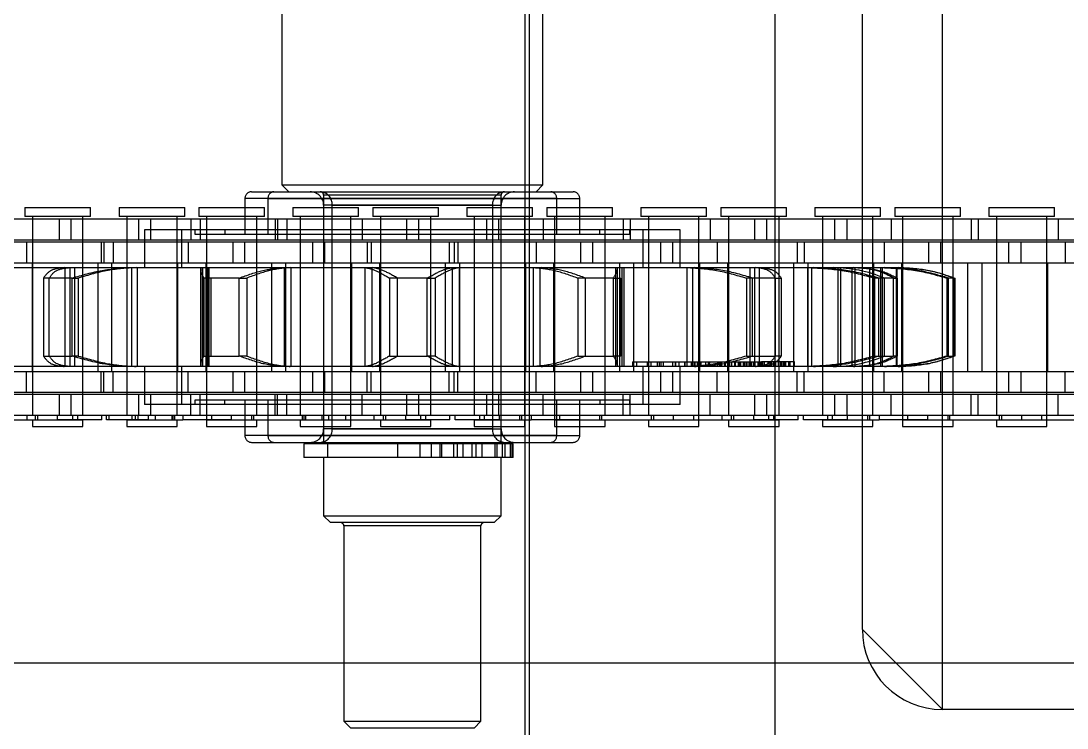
# Model space of a CAD drawing. Header units: metres. Extents: x 0 to 21025, y 0 to 14850.
# Drawn here: x 2347 to 2423.3, y 9051.4 to 9103 of the extents above; entities that cross this region are included whole.
import ezdxf

# ---------------------------------------------------------------- set-up
doc = ezdxf.new("R2010")
doc.units = ezdxf.units.M
doc.header["$LTSCALE"] = 25
doc.linetypes.add('HIDDEN2', pattern=[4.7625, 3.175, -1.5875])
for name, color, linetype in [('SL1', 8, 'Continuous'), ('SL4', 4, 'Continuous'), ('ST1', 7, 'HIDDEN2')]:
    doc.layers.add(name, color=color, linetype=linetype)

msp = doc.modelspace()

# ---------------------------------------------------------------- linework, layer by layer
at = {"layer": 'SL1'}
msp.add_line((2384.087, 9379.634), (2384.087, 9003.134), dxfattribs=at)
at = {"layer": 'SL4'}
msp.add_line((2085.802, 9056.144), (2875.564, 9056.144), dxfattribs=at)
at = {"layer": 'ST1'}
for p, q in [((2414.252, 9052.734), (2414.252, 9330.034)), ((2408.402, 9058.584), (2408.402, 9324.184)), ((2383.802, 9046.619), (2383.802, 9153.134)), ((2366.039, 9121.619), (2366.039, 9091.029)), ((2385.089, 9091.029), (2385.089, 9121.619)), ((2402.052, 9046.619), (2402.052, 9121.619)), ((2366.039, 9091.029), (2383.778, 9091.029)), ((2366.039, 9091.029), (2366.539, 9090.529)), ((2383.778, 9091.029), (2385.089, 9091.029)), ((2384.589, 9090.529), (2385.089, 9091.029)), ((2363.838, 9090.529), (2385.677, 9090.529)), ((2369.089, 9090.279), (2369.089, 9072.239)), ((2382.032, 9090.279), (2369.096, 9090.279)), ((2382.039, 9072.239), (2382.039, 9090.279)), ((2385.677, 9090.529), (2387.291, 9090.529)), ((2386.098, 9090.04), (2363.349, 9090.04)), ((2363.349, 9090.04), (2363.349, 9087.44)), ((2365.03, 9090.04), (2365.03, 9087.44)), ((2365.03, 9090.04), (2387.779, 9090.04)), ((2369.089, 9089.551), (2369.089, 9073.216)), ((2381.413, 9089.551), (2369.094, 9089.551)), ((2369.716, 9073.216), (2369.716, 9089.551)), ((2369.716, 9089.551), (2382.034, 9089.551)), ((2381.413, 9089.551), (2381.413, 9073.216)), ((2382.039, 9073.216), (2382.039, 9089.551)), ((2386.098, 9087.44), (2386.098, 9090.04)), ((2387.779, 9087.44), (2387.779, 9090.04)), ((2347.28, 9089.384), (2352.077, 9089.384)), ((2347.28, 9089.384), (2347.28, 9088.725)), ((2352.077, 9088.725), (2347.28, 9088.725)), ((2347.834, 9088.725), (2347.834, 9074.227)), ((2351.524, 9074.227), (2351.524, 9088.725)), ((2352.077, 9088.725), (2352.077, 9089.384)), ((2354.167, 9089.384), (2358.964, 9089.384)), ((2354.167, 9089.384), (2354.167, 9088.725)), ((2358.964, 9088.725), (2354.167, 9088.725)), ((2354.72, 9088.725), (2354.72, 9074.227)), ((2358.41, 9074.227), (2358.41, 9088.725)), ((2358.964, 9088.725), (2358.964, 9089.384)), ((2359.98, 9089.384), (2364.777, 9089.384)), ((2359.98, 9089.384), (2359.98, 9088.725)), ((2364.777, 9088.725), (2359.98, 9088.725)), ((2360.534, 9088.725), (2360.534, 9074.227)), ((2364.224, 9074.227), (2364.224, 9088.725)), ((2364.777, 9088.725), (2364.777, 9089.384)), ((2366.837, 9089.384), (2371.634, 9089.384)), ((2366.837, 9089.384), (2366.837, 9088.725)), ((2371.634, 9088.725), (2366.837, 9088.725)), ((2367.39, 9088.725), (2367.39, 9074.227)), ((2371.08, 9074.227), (2371.08, 9088.725)), ((2371.634, 9088.725), (2371.634, 9089.384)), ((2372.68, 9089.384), (2377.477, 9089.384)), ((2372.68, 9089.384), (2372.68, 9088.725)), ((2377.477, 9088.725), (2372.68, 9088.725)), ((2373.234, 9088.725), (2373.234, 9074.227)), ((2376.924, 9074.227), (2376.924, 9088.725)), ((2377.477, 9088.725), (2377.477, 9089.384)), ((2379.532, 9089.384), (2384.329, 9089.384)), ((2379.532, 9089.384), (2379.532, 9088.725)), ((2384.329, 9088.725), (2379.532, 9088.725)), ((2380.086, 9088.725), (2380.086, 9074.227)), ((2383.776, 9074.227), (2383.776, 9088.725)), ((2384.329, 9088.725), (2384.329, 9089.384)), ((2385.38, 9089.384), (2390.177, 9089.384)), ((2385.38, 9089.384), (2385.38, 9088.725)), ((2390.177, 9088.725), (2385.38, 9088.725)), ((2385.934, 9088.725), (2385.934, 9074.227)), ((2389.624, 9074.227), (2389.624, 9088.725)), ((2390.177, 9088.725), (2390.177, 9089.384)), ((2392.232, 9089.384), (2397.029, 9089.384)), ((2392.232, 9089.384), (2392.232, 9088.725)), ((2397.029, 9088.725), (2392.232, 9088.725)), ((2392.786, 9088.725), (2392.786, 9074.227)), ((2396.476, 9074.227), (2396.476, 9088.725)), ((2397.029, 9088.725), (2397.029, 9089.384)), ((2398.08, 9089.384), (2402.877, 9089.384)), ((2398.08, 9089.384), (2398.08, 9088.725)), ((2402.877, 9088.725), (2398.08, 9088.725)), ((2398.634, 9088.725), (2398.634, 9074.227)), ((2402.324, 9074.227), (2402.324, 9088.725)), ((2402.877, 9088.725), (2402.877, 9089.384)), ((2404.932, 9089.384), (2409.729, 9089.384)), ((2404.932, 9089.384), (2404.932, 9088.725)), ((2409.729, 9088.725), (2404.932, 9088.725)), ((2405.486, 9088.725), (2405.486, 9074.227)), ((2409.176, 9074.227), (2409.176, 9088.725)), ((2409.729, 9088.725), (2409.729, 9089.384)), ((2410.78, 9089.384), (2415.577, 9089.384)), ((2410.78, 9089.384), (2410.78, 9088.725)), ((2415.577, 9088.725), (2410.78, 9088.725)), ((2411.334, 9088.725), (2411.334, 9074.227)), ((2415.024, 9074.227), (2415.024, 9088.725)), ((2415.577, 9088.725), (2415.577, 9089.384)), ((2417.632, 9089.384), (2422.429, 9089.384)), ((2417.632, 9089.384), (2417.632, 9088.725)), ((2422.429, 9088.725), (2417.632, 9088.725)), ((2418.186, 9088.725), (2418.186, 9074.227)), ((2421.876, 9074.227), (2421.876, 9088.725)), ((2422.429, 9088.725), (2422.429, 9089.384)), ((2346.504, 9088.541), (2355.599, 9088.541)), ((2347.834, 9088.541), (2347.834, 9087.021)), ((2349.815, 9087.021), (2349.815, 9088.541)), ((2350.645, 9088.541), (2350.645, 9087.021)), ((2351.524, 9087.021), (2351.524, 9088.541)), ((2354.72, 9088.541), (2354.72, 9087.021)), ((2355.599, 9088.541), (2356.459, 9088.541)), ((2355.599, 9087.021), (2355.599, 9088.541)), ((2356.459, 9088.541), (2365.554, 9088.541)), ((2356.459, 9088.541), (2356.459, 9087.021)), ((2358.41, 9087.021), (2358.41, 9088.541)), ((2359.39, 9088.541), (2359.39, 9087.021)), ((2360.076, 9088.541), (2360.076, 9087.021)), ((2360.534, 9088.541), (2360.534, 9087.021)), ((2364.224, 9087.021), (2364.224, 9088.541)), ((2365.554, 9088.541), (2365.554, 9087.021)), ((2365.554, 9088.541), (2371.904, 9088.541)), ((2365.725, 9088.541), (2365.725, 9087.021)), ((2366.411, 9088.541), (2366.411, 9087.021)), ((2367.39, 9088.541), (2367.39, 9087.021)), ((2371.08, 9087.021), (2371.08, 9088.541)), ((2371.904, 9088.541), (2371.904, 9087.021)), ((2371.904, 9088.541), (2380.999, 9088.541)), ((2373.234, 9088.541), (2373.234, 9087.021)), ((2375.155, 9087.021), (2375.155, 9088.541)), ((2376.011, 9088.541), (2376.011, 9087.021)), ((2376.924, 9087.021), (2376.924, 9088.541)), ((2380.086, 9088.541), (2380.086, 9087.021)), ((2380.999, 9088.541), (2381.859, 9088.541)), ((2380.999, 9087.021), (2380.999, 9088.541)), ((2381.859, 9088.541), (2390.954, 9088.541)), ((2381.859, 9088.541), (2381.859, 9087.021)), ((2383.776, 9087.021), (2383.776, 9088.541)), ((2385.106, 9088.541), (2385.106, 9087.021)), ((2385.934, 9088.541), (2385.934, 9087.021)), ((2389.624, 9087.021), (2389.624, 9088.541)), ((2390.954, 9088.541), (2390.954, 9087.021)), ((2390.954, 9088.541), (2397.304, 9088.541)), ((2391.456, 9088.541), (2391.456, 9087.021)), ((2392.786, 9088.541), (2392.786, 9087.021)), ((2396.476, 9087.021), (2396.476, 9088.541)), ((2397.304, 9088.541), (2397.304, 9087.021)), ((2397.304, 9088.541), (2406.399, 9088.541)), ((2398.634, 9088.541), (2398.634, 9087.021)), ((2400.551, 9087.021), (2400.551, 9088.541)), ((2401.411, 9088.541), (2401.411, 9087.021)), ((2402.324, 9087.021), (2402.324, 9088.541)), ((2405.486, 9088.541), (2405.486, 9087.021)), ((2406.399, 9088.541), (2407.259, 9088.541)), ((2406.399, 9087.021), (2406.399, 9088.541)), ((2407.259, 9088.541), (2416.354, 9088.541)), ((2407.259, 9088.541), (2407.259, 9087.021)), ((2409.176, 9087.021), (2409.176, 9088.541)), ((2410.506, 9088.541), (2410.506, 9087.021)), ((2411.334, 9088.541), (2411.334, 9087.021)), ((2415.024, 9087.021), (2415.024, 9088.541)), ((2416.354, 9088.541), (2416.354, 9087.021)), ((2416.354, 9088.541), (2422.704, 9088.541)), ((2416.856, 9088.541), (2416.856, 9087.021)), ((2418.186, 9088.541), (2418.186, 9087.021)), ((2421.876, 9087.021), (2421.876, 9088.541)), ((2422.704, 9088.541), (2422.704, 9087.021)), ((2422.704, 9088.541), (2431.799, 9088.541)), ((2392.419, 9087.759), (2356.02, 9087.759)), ((2356.02, 9087.759), (2356.02, 9084.989)), ((2358.71, 9087.759), (2358.71, 9084.989)), ((2359.685, 9087.759), (2359.685, 9087.44)), ((2359.685, 9087.44), (2389.258, 9087.44)), ((2361.87, 9087.759), (2361.87, 9087.44)), ((2389.258, 9087.44), (2389.258, 9087.759)), ((2389.258, 9087.44), (2391.444, 9087.44)), ((2391.444, 9087.44), (2391.444, 9087.759)), ((2392.419, 9084.989), (2392.419, 9087.759)), ((2395.108, 9087.759), (2392.419, 9087.759)), ((2395.108, 9084.989), (2395.108, 9087.759)), ((2343.759, 9086.869), (2352.854, 9086.869)), ((2346.504, 9087.021), (2355.599, 9087.021)), ((2347.406, 9086.869), (2347.406, 9085.349)), ((2347.834, 9086.869), (2347.834, 9085.349)), ((2351.524, 9085.349), (2351.524, 9086.869)), ((2352.854, 9086.869), (2352.854, 9085.349)), ((2352.854, 9086.869), (2359.204, 9086.869)), ((2353.055, 9086.869), (2353.055, 9085.349)), ((2353.741, 9086.869), (2353.741, 9085.349)), ((2354.72, 9086.869), (2354.72, 9085.349)), ((2355.599, 9087.021), (2356.459, 9087.021)), ((2356.459, 9087.021), (2365.554, 9087.021)), ((2358.41, 9085.349), (2358.41, 9086.869)), ((2359.204, 9086.869), (2359.204, 9085.349)), ((2359.204, 9086.869), (2368.299, 9086.869)), ((2360.534, 9086.869), (2360.534, 9085.349)), ((2362.485, 9085.349), (2362.485, 9086.869)), ((2363.316, 9086.869), (2363.316, 9085.349)), ((2364.224, 9085.349), (2364.224, 9086.869)), ((2365.554, 9087.021), (2371.904, 9087.021)), ((2367.39, 9086.869), (2367.39, 9085.349)), ((2368.299, 9086.869), (2369.159, 9086.869)), ((2368.299, 9085.349), (2368.299, 9086.869)), ((2369.159, 9086.869), (2378.254, 9086.869)), ((2369.159, 9086.869), (2369.159, 9085.349)), ((2371.08, 9085.349), (2371.08, 9086.869)), ((2371.904, 9087.021), (2380.999, 9087.021)), ((2372.272, 9086.869), (2372.272, 9085.349)), ((2372.547, 9086.869), (2372.547, 9085.349)), ((2373.234, 9086.869), (2373.234, 9085.349)), ((2376.924, 9085.349), (2376.924, 9086.869)), ((2378.254, 9086.869), (2378.254, 9085.349)), ((2378.254, 9086.869), (2384.604, 9086.869)), ((2378.62, 9086.869), (2378.62, 9085.349)), ((2378.894, 9086.869), (2378.894, 9085.349)), ((2380.086, 9086.869), (2380.086, 9085.349)), ((2380.999, 9087.021), (2381.859, 9087.021)), ((2381.859, 9087.021), (2390.954, 9087.021)), ((2383.776, 9085.349), (2383.776, 9086.869)), ((2384.604, 9086.869), (2384.604, 9085.349)), ((2384.604, 9086.869), (2393.699, 9086.869)), ((2385.934, 9086.869), (2385.934, 9085.349)), ((2387.851, 9085.349), (2387.851, 9086.869)), ((2388.711, 9086.869), (2388.711, 9085.349)), ((2389.624, 9085.349), (2389.624, 9086.869)), ((2390.954, 9087.021), (2397.304, 9087.021)), ((2392.786, 9086.869), (2392.786, 9085.349)), ((2393.699, 9086.869), (2394.559, 9086.869)), ((2393.699, 9085.349), (2393.699, 9086.869)), ((2394.559, 9086.869), (2403.654, 9086.869)), ((2394.559, 9086.869), (2394.559, 9085.349)), ((2396.476, 9085.349), (2396.476, 9086.869)), ((2397.304, 9087.021), (2406.399, 9087.021)), ((2397.806, 9086.869), (2397.806, 9085.349)), ((2398.634, 9086.869), (2398.634, 9085.349)), ((2402.324, 9085.349), (2402.324, 9086.869)), ((2403.654, 9086.869), (2403.654, 9085.349)), ((2403.654, 9086.869), (2410.004, 9086.869)), ((2404.156, 9086.869), (2404.156, 9085.349)), ((2405.486, 9086.869), (2405.486, 9085.349)), ((2406.399, 9087.021), (2407.259, 9087.021)), ((2407.259, 9087.021), (2416.354, 9087.021)), ((2409.176, 9085.349), (2409.176, 9086.869)), ((2410.004, 9086.869), (2410.004, 9085.349)), ((2410.004, 9086.869), (2419.099, 9086.869)), ((2411.334, 9086.869), (2411.334, 9085.349)), ((2413.251, 9085.349), (2413.251, 9086.869)), ((2414.111, 9086.869), (2414.111, 9085.349)), ((2415.024, 9085.349), (2415.024, 9086.869)), ((2416.354, 9087.021), (2422.704, 9087.021)), ((2418.186, 9086.869), (2418.186, 9085.349)), ((2419.099, 9086.869), (2419.959, 9086.869)), ((2419.099, 9085.349), (2419.099, 9086.869)), ((2419.959, 9086.869), (2429.054, 9086.869)), ((2419.959, 9086.869), (2419.959, 9085.349)), ((2421.876, 9085.349), (2421.876, 9086.869)), ((2422.704, 9087.021), (2431.799, 9087.021)), ((2423.206, 9086.869), (2423.206, 9085.349)), ((2343.759, 9085.349), (2352.854, 9085.349)), ((2346.408, 9084.989), (2350.161, 9084.989)), ((2347.834, 9085.349), (2347.834, 9077.419)), ((2347.855, 9077.419), (2347.855, 9085.349)), ((2350.161, 9084.989), (2354.98, 9084.989)), ((2350.221, 9077.779), (2350.221, 9084.989)), ((2350.583, 9077.779), (2350.583, 9084.989)), ((2350.598, 9077.779), (2350.598, 9084.989)), ((2350.939, 9077.779), (2350.939, 9084.989)), ((2351.524, 9077.419), (2351.524, 9085.349)), ((2352.605, 9085.349), (2352.605, 9077.419)), ((2352.854, 9085.349), (2359.204, 9085.349)), ((2353.639, 9077.419), (2353.639, 9085.349)), ((2354.72, 9085.349), (2354.72, 9077.419)), ((2354.98, 9084.989), (2355.084, 9084.989)), ((2355.084, 9077.779), (2355.084, 9084.989)), ((2355.084, 9084.989), (2360.227, 9084.989)), ((2355.506, 9077.779), (2355.506, 9084.989)), ((2358.41, 9077.419), (2358.41, 9085.349)), ((2358.419, 9085.349), (2358.419, 9077.419)), ((2359.204, 9085.349), (2368.299, 9085.349)), ((2360.097, 9084.991), (2360.097, 9077.776)), ((2360.227, 9084.989), (2366.159, 9084.989)), ((2360.244, 9077.779), (2360.244, 9084.989)), ((2360.275, 9077.779), (2360.275, 9084.989)), ((2360.525, 9077.419), (2360.525, 9085.349)), ((2360.534, 9085.349), (2360.534, 9077.419)), ((2360.592, 9084.991), (2360.592, 9077.776)), ((2360.709, 9077.779), (2360.709, 9084.989)), ((2360.734, 9077.779), (2360.734, 9084.989)), ((2364.224, 9077.419), (2364.224, 9085.349)), ((2365.276, 9085.349), (2365.276, 9077.419)), ((2366.159, 9084.989), (2366.23, 9084.989)), ((2366.23, 9077.779), (2366.23, 9084.989)), ((2366.23, 9084.989), (2372.115, 9084.989)), ((2366.339, 9077.419), (2366.339, 9085.349)), ((2366.727, 9077.779), (2366.727, 9084.989)), ((2367.39, 9085.349), (2367.39, 9077.419)), ((2368.299, 9085.349), (2369.159, 9085.349)), ((2369.159, 9085.349), (2378.254, 9085.349)), ((2371.08, 9077.419), (2371.08, 9085.349)), ((2371.119, 9085.349), (2371.119, 9077.419)), ((2372.115, 9077.779), (2372.115, 9084.989)), ((2372.115, 9084.989), (2372.143, 9084.989)), ((2372.143, 9084.989), (2378.472, 9084.989)), ((2372.627, 9077.779), (2372.627, 9084.989)), ((2373.196, 9077.419), (2373.196, 9085.349)), ((2373.234, 9085.349), (2373.234, 9077.419)), ((2376.924, 9077.419), (2376.924, 9085.349)), ((2377.971, 9085.349), (2377.971, 9077.419)), ((2378.254, 9085.349), (2384.604, 9085.349)), ((2378.472, 9084.989), (2378.502, 9084.989)), ((2378.502, 9077.779), (2378.502, 9084.989)), ((2378.502, 9084.989), (2384.402, 9084.989)), ((2379.013, 9077.779), (2379.013, 9084.989)), ((2379.039, 9077.419), (2379.039, 9085.349)), ((2380.086, 9085.349), (2380.086, 9077.419)), ((2383.776, 9077.419), (2383.776, 9085.349)), ((2383.819, 9085.349), (2383.819, 9077.419)), ((2384.402, 9077.779), (2384.402, 9084.989)), ((2384.402, 9084.989), (2384.471, 9084.989)), ((2384.471, 9084.989), (2390.435, 9084.989)), ((2384.604, 9085.349), (2393.699, 9085.349)), ((2384.898, 9077.779), (2384.898, 9084.989)), ((2385.891, 9077.419), (2385.891, 9085.349)), ((2385.934, 9085.349), (2385.934, 9077.419)), ((2389.624, 9077.419), (2389.624, 9085.349)), ((2390.394, 9084.989), (2390.394, 9077.779)), ((2390.419, 9077.779), (2390.419, 9084.989)), ((2390.435, 9084.989), (2395.623, 9084.989)), ((2390.537, 9077.776), (2390.537, 9084.991)), ((2390.671, 9085.349), (2390.671, 9077.419)), ((2390.853, 9084.989), (2390.853, 9077.779)), ((2390.884, 9077.779), (2390.884, 9084.989)), ((2391.031, 9077.776), (2391.031, 9084.991)), ((2391.739, 9077.419), (2391.739, 9085.349)), ((2392.786, 9085.349), (2392.786, 9077.419)), ((2393.699, 9085.349), (2394.559, 9085.349)), ((2394.559, 9085.349), (2403.654, 9085.349)), ((2395.623, 9077.779), (2395.623, 9084.989)), ((2395.623, 9084.989), (2395.725, 9084.989)), ((2395.725, 9084.989), (2400.603, 9084.989)), ((2396.044, 9077.779), (2396.044, 9084.989)), ((2396.476, 9077.419), (2396.476, 9085.349)), ((2396.519, 9085.349), (2396.519, 9077.419)), ((2398.591, 9077.419), (2398.591, 9085.349)), ((2398.634, 9085.349), (2398.634, 9077.419)), ((2400.19, 9084.989), (2400.19, 9077.779)), ((2400.53, 9084.989), (2400.53, 9077.779)), ((2400.545, 9077.779), (2400.545, 9084.989)), ((2400.603, 9084.989), (2404.424, 9084.989)), ((2400.907, 9077.779), (2400.907, 9084.989)), ((2402.324, 9077.419), (2402.324, 9085.349)), ((2403.371, 9085.349), (2403.371, 9077.419)), ((2403.654, 9085.349), (2410.004, 9085.349)), ((2404.424, 9077.779), (2404.424, 9084.989)), ((2404.424, 9084.989), (2404.548, 9084.989)), ((2404.439, 9077.419), (2404.439, 9085.349)), ((2404.548, 9084.989), (2406.271, 9084.989)), ((2404.72, 9077.779), (2404.72, 9084.989)), ((2405.486, 9085.349), (2405.486, 9077.419)), ((2406.271, 9084.989), (2407.752, 9084.989)), ((2406.624, 9084.989), (2406.624, 9077.779)), ((2406.806, 9084.989), (2406.806, 9077.779)), ((2407.658, 9077.779), (2407.658, 9084.989)), ((2407.752, 9084.989), (2409.745, 9084.989)), ((2407.873, 9077.779), (2407.873, 9084.989)), ((2408.922, 9084.989), (2408.922, 9077.779)), ((2409.176, 9077.419), (2409.176, 9085.349)), ((2409.219, 9085.349), (2409.219, 9077.419)), ((2409.745, 9077.779), (2409.745, 9084.989)), ((2409.745, 9084.989), (2409.874, 9084.989)), ((2409.874, 9084.989), (2411.018, 9084.989)), ((2409.879, 9077.779), (2409.879, 9084.989)), ((2410.004, 9085.349), (2419.099, 9085.349)), ((2410.899, 9077.779), (2410.899, 9084.989)), ((2410.943, 9077.779), (2410.943, 9084.989)), ((2410.943, 9084.989), (2411.063, 9084.989)), ((2411.291, 9077.419), (2411.291, 9085.349)), ((2411.334, 9085.349), (2411.334, 9077.419)), ((2415.024, 9077.419), (2415.024, 9085.349)), ((2416.071, 9085.349), (2416.071, 9077.419)), ((2417.139, 9077.419), (2417.139, 9085.349)), ((2418.186, 9085.349), (2418.186, 9077.419)), ((2419.099, 9085.349), (2419.959, 9085.349)), ((2419.959, 9085.349), (2429.054, 9085.349)), ((2421.876, 9077.419), (2421.876, 9085.349)), ((2421.919, 9085.349), (2421.919, 9077.419)), ((2350.73, 9084.227), (2348.641, 9084.227)), ((2348.641, 9084.227), (2348.641, 9078.541)), ((2349.071, 9078.541), (2349.071, 9084.227)), ((2350.73, 9078.541), (2350.73, 9084.227)), ((2350.73, 9084.227), (2351.185, 9084.227)), ((2351.185, 9084.227), (2351.185, 9078.541)), ((2362.926, 9084.227), (2360.355, 9084.227)), ((2360.355, 9084.227), (2360.355, 9078.541)), ((2360.892, 9078.541), (2360.892, 9084.227)), ((2362.926, 9078.541), (2362.926, 9084.227)), ((2362.926, 9084.227), (2363.476, 9084.227)), ((2363.476, 9084.227), (2363.476, 9078.541)), ((2376.647, 9084.227), (2373.904, 9084.227)), ((2373.904, 9084.227), (2373.904, 9078.541)), ((2374.482, 9078.541), (2374.482, 9084.227)), ((2376.647, 9078.541), (2376.647, 9084.227)), ((2376.647, 9084.227), (2377.225, 9084.227)), ((2377.225, 9084.227), (2377.225, 9078.541)), ((2390.237, 9084.227), (2387.652, 9084.227)), ((2387.652, 9084.227), (2387.652, 9078.541)), ((2388.202, 9078.541), (2388.202, 9084.227)), ((2390.237, 9078.541), (2390.237, 9084.227)), ((2390.237, 9084.227), (2390.773, 9084.227)), ((2390.773, 9084.227), (2390.773, 9078.541)), ((2402.057, 9084.227), (2399.943, 9084.227)), ((2399.943, 9084.227), (2399.943, 9078.541)), ((2400.398, 9078.541), (2400.398, 9084.227)), ((2402.057, 9078.541), (2402.057, 9084.227)), ((2402.057, 9084.227), (2402.487, 9084.227)), ((2402.487, 9084.227), (2402.487, 9078.541)), ((2410.008, 9084.227), (2409.293, 9084.227)), ((2409.293, 9084.227), (2409.293, 9078.541)), ((2409.599, 9078.541), (2409.599, 9084.227)), ((2410.008, 9078.541), (2410.008, 9084.227)), ((2410.682, 9084.227), (2410.008, 9084.227)), ((2410.682, 9078.541), (2410.682, 9084.227)), ((2410.682, 9084.227), (2410.954, 9084.227)), ((2410.954, 9084.227), (2410.954, 9078.541)), ((2414.575, 9084.227), (2414.575, 9078.541)), ((2415.071, 9084.227), (2414.575, 9084.227)), ((2414.695, 9078.541), (2414.695, 9084.227)), ((2415.071, 9078.541), (2415.071, 9084.227)), ((2415.152, 9084.227), (2415.152, 9078.541)), ((2348.641, 9078.541), (2350.73, 9078.541)), ((2351.185, 9078.541), (2350.73, 9078.541)), ((2360.355, 9078.541), (2362.926, 9078.541)), ((2363.476, 9078.541), (2362.926, 9078.541)), ((2373.904, 9078.541), (2376.647, 9078.541)), ((2377.225, 9078.541), (2376.647, 9078.541)), ((2387.652, 9078.541), (2390.237, 9078.541)), ((2390.773, 9078.541), (2390.237, 9078.541)), ((2391.618, 9078.113), (2392.691, 9078.113)), ((2391.618, 9078.113), (2391.618, 9077.779)), ((2391.918, 9078.113), (2391.918, 9077.779)), ((2392.691, 9078.113), (2392.963, 9078.113)), ((2392.691, 9078.113), (2392.691, 9077.779)), ((2392.963, 9078.113), (2395.011, 9078.113)), ((2392.963, 9078.113), (2392.963, 9077.779)), ((2393.437, 9078.113), (2393.437, 9077.779)), ((2393.566, 9078.113), (2393.566, 9077.779)), ((2393.708, 9078.113), (2393.708, 9077.779)), ((2393.866, 9078.113), (2393.866, 9077.779)), ((2394.537, 9078.113), (2394.537, 9077.779)), ((2394.739, 9078.113), (2394.739, 9077.779)), ((2394.77, 9078.113), (2394.77, 9077.779)), ((2395.011, 9078.113), (2395.011, 9077.779)), ((2395.011, 9078.113), (2395.904, 9078.113)), ((2395.434, 9078.113), (2395.434, 9077.779)), ((2395.46, 9078.113), (2395.46, 9077.779)), ((2395.904, 9078.113), (2396.175, 9078.113)), ((2395.904, 9078.113), (2395.904, 9077.779)), ((2396.124, 9078.113), (2396.124, 9077.779)), ((2396.17, 9078.113), (2396.17, 9077.779)), ((2396.175, 9078.113), (2396.175, 9077.779)), ((2396.175, 9078.113), (2397.26, 9078.113)), ((2396.354, 9078.113), (2396.354, 9077.779)), ((2396.619, 9078.113), (2396.619, 9077.779)), ((2396.964, 9078.113), (2396.964, 9077.779)), ((2397.14, 9078.113), (2397.14, 9077.779)), ((2397.26, 9078.113), (2397.494, 9078.113)), ((2397.26, 9078.113), (2397.26, 9077.779)), ((2397.494, 9078.113), (2398.846, 9078.113)), ((2397.826, 9078.113), (2397.826, 9077.779)), ((2397.971, 9078.113), (2397.971, 9077.779)), ((2398.045, 9078.113), (2398.045, 9077.779)), ((2398.125, 9078.113), (2398.125, 9077.779)), ((2398.333, 9078.113), (2398.333, 9077.779)), ((2398.391, 9078.113), (2398.391, 9077.779)), ((2398.614, 9078.113), (2398.614, 9077.779)), ((2398.72, 9078.113), (2398.72, 9077.779)), ((2398.846, 9078.113), (2398.846, 9077.779)), ((2398.846, 9078.113), (2399.077, 9078.113)), ((2398.85, 9078.113), (2398.85, 9077.779)), ((2399.077, 9078.113), (2399.077, 9077.779)), ((2399.077, 9078.113), (2399.968, 9078.113)), ((2399.115, 9078.113), (2399.115, 9077.779)), ((2399.331, 9078.113), (2399.331, 9077.779)), ((2399.406, 9078.113), (2399.406, 9077.779)), ((2399.504, 9078.113), (2399.504, 9077.779)), ((2399.706, 9078.113), (2399.706, 9077.779)), ((2399.791, 9078.113), (2399.791, 9077.779)), ((2399.914, 9078.113), (2399.914, 9077.779)), ((2399.943, 9078.541), (2402.057, 9078.541)), ((2399.968, 9078.113), (2399.968, 9077.779)), ((2399.968, 9078.113), (2400.144, 9078.113)), ((2400.115, 9078.113), (2400.115, 9077.779)), ((2400.144, 9078.113), (2400.144, 9077.779)), ((2400.144, 9078.113), (2400.83, 9078.113)), ((2400.282, 9078.113), (2400.282, 9077.779)), ((2400.303, 9078.113), (2400.303, 9077.779)), ((2400.449, 9078.113), (2400.449, 9077.779)), ((2400.568, 9078.113), (2400.568, 9077.779)), ((2400.778, 9078.113), (2400.778, 9077.779)), ((2400.807, 9078.113), (2400.807, 9077.779)), ((2400.83, 9078.113), (2400.83, 9077.779)), ((2400.83, 9078.113), (2401.049, 9078.113)), ((2400.836, 9078.113), (2400.836, 9077.779)), ((2400.871, 9078.113), (2400.871, 9077.779)), ((2400.941, 9078.113), (2400.941, 9077.779)), ((2400.957, 9078.113), (2400.957, 9077.779)), ((2401.049, 9078.113), (2401.049, 9077.779)), ((2401.504, 9078.113), (2401.049, 9078.113)), ((2401.11, 9078.113), (2401.11, 9077.779)), ((2401.243, 9078.113), (2401.243, 9077.779)), ((2402.287, 9078.113), (2401.504, 9078.113)), ((2401.504, 9078.113), (2401.504, 9077.779)), ((2401.645, 9078.113), (2401.645, 9077.779)), ((2401.669, 9078.113), (2401.669, 9077.779)), ((2401.746, 9078.113), (2401.746, 9077.779)), ((2401.898, 9078.113), (2401.898, 9077.779)), ((2401.956, 9078.113), (2401.956, 9077.779)), ((2401.995, 9078.113), (2401.995, 9077.779)), ((2402.487, 9078.541), (2402.057, 9078.541)), ((2402.057, 9078.113), (2402.057, 9077.779)), ((2402.257, 9078.113), (2402.257, 9077.779)), ((2402.266, 9078.113), (2402.266, 9077.779)), ((2402.285, 9078.113), (2402.285, 9077.779)), ((2402.287, 9078.113), (2402.287, 9077.779)), ((2402.617, 9078.113), (2402.287, 9078.113)), ((2402.293, 9078.113), (2402.293, 9077.779)), ((2402.444, 9078.113), (2402.444, 9077.779)), ((2402.466, 9077.779), (2402.466, 9078.113)), ((2402.483, 9078.113), (2402.483, 9077.779)), ((2402.485, 9077.779), (2402.485, 9078.113)), ((2402.706, 9078.113), (2402.617, 9078.113)), ((2402.617, 9078.113), (2402.617, 9077.779)), ((2402.635, 9077.779), (2402.635, 9078.113)), ((2402.706, 9078.113), (2402.706, 9077.779)), ((2403.002, 9078.113), (2402.706, 9078.113)), ((2402.727, 9078.113), (2402.727, 9077.779)), ((2402.791, 9078.113), (2402.791, 9077.779)), ((2402.797, 9077.779), (2402.797, 9078.113)), ((2403.002, 9078.113), (2403.002, 9077.779)), ((2403.077, 9078.113), (2403.002, 9078.113)), ((2403.077, 9078.113), (2403.077, 9077.779)), ((2403.461, 9078.113), (2403.077, 9078.113)), ((2403.127, 9077.779), (2403.127, 9078.113)), ((2403.461, 9077.779), (2403.461, 9078.113)), ((2409.293, 9078.541), (2410.008, 9078.541)), ((2410.008, 9078.541), (2410.682, 9078.541)), ((2410.954, 9078.541), (2410.682, 9078.541)), ((2414.575, 9078.541), (2415.071, 9078.541)), ((2343.759, 9077.419), (2352.854, 9077.419)), ((2350.161, 9077.779), (2346.408, 9077.779)), ((2347.406, 9075.899), (2347.406, 9077.419)), ((2347.834, 9077.419), (2347.834, 9075.899)), ((2354.98, 9077.779), (2350.161, 9077.779)), ((2351.524, 9075.899), (2351.524, 9077.419)), ((2352.854, 9075.899), (2352.854, 9077.419)), ((2352.854, 9077.419), (2359.204, 9077.419)), ((2353.055, 9075.899), (2353.055, 9077.419)), ((2353.741, 9075.899), (2353.741, 9077.419)), ((2354.72, 9077.419), (2354.72, 9075.899)), ((2355.084, 9077.779), (2354.98, 9077.779)), ((2360.227, 9077.779), (2355.084, 9077.779)), ((2356.02, 9077.779), (2356.02, 9075.009)), ((2358.41, 9075.899), (2358.41, 9077.419)), ((2358.71, 9077.779), (2358.71, 9075.009)), ((2359.204, 9075.899), (2359.204, 9077.419)), ((2359.204, 9077.419), (2368.299, 9077.419)), ((2366.159, 9077.779), (2360.227, 9077.779)), ((2360.534, 9077.419), (2360.534, 9075.899)), ((2362.485, 9075.899), (2362.485, 9077.419)), ((2363.316, 9077.419), (2363.316, 9075.899)), ((2364.224, 9075.899), (2364.224, 9077.419)), ((2366.23, 9077.779), (2366.159, 9077.779)), ((2372.115, 9077.779), (2366.23, 9077.779)), ((2367.39, 9077.419), (2367.39, 9075.899)), ((2368.299, 9077.419), (2369.159, 9077.419)), ((2368.299, 9075.899), (2368.299, 9077.419)), ((2369.159, 9077.419), (2378.254, 9077.419)), ((2369.159, 9077.419), (2369.159, 9075.899)), ((2371.08, 9075.899), (2371.08, 9077.419)), ((2372.143, 9077.779), (2372.115, 9077.779)), ((2378.472, 9077.779), (2372.143, 9077.779)), ((2372.272, 9075.899), (2372.272, 9077.419)), ((2372.547, 9075.899), (2372.547, 9077.419)), ((2373.234, 9077.419), (2373.234, 9075.899)), ((2376.924, 9075.899), (2376.924, 9077.419)), ((2378.254, 9075.899), (2378.254, 9077.419)), ((2378.254, 9077.419), (2384.604, 9077.419)), ((2378.502, 9077.779), (2378.472, 9077.779)), ((2384.402, 9077.779), (2378.502, 9077.779)), ((2378.62, 9075.899), (2378.62, 9077.419)), ((2378.894, 9075.899), (2378.894, 9077.419)), ((2380.086, 9077.419), (2380.086, 9075.899)), ((2383.776, 9075.899), (2383.776, 9077.419)), ((2384.471, 9077.779), (2384.402, 9077.779)), ((2390.435, 9077.779), (2384.471, 9077.779)), ((2384.604, 9075.899), (2384.604, 9077.419)), ((2384.604, 9077.419), (2393.699, 9077.419)), ((2385.934, 9077.419), (2385.934, 9075.899)), ((2387.851, 9075.899), (2387.851, 9077.419)), ((2388.711, 9077.419), (2388.711, 9075.899)), ((2389.624, 9075.899), (2389.624, 9077.419)), ((2395.623, 9077.779), (2390.435, 9077.779)), ((2392.419, 9075.009), (2392.419, 9077.779)), ((2392.786, 9077.419), (2392.786, 9075.899)), ((2393.699, 9077.419), (2394.559, 9077.419)), ((2393.699, 9075.899), (2393.699, 9077.419)), ((2394.559, 9077.419), (2403.654, 9077.419)), ((2394.559, 9077.419), (2394.559, 9075.899)), ((2395.108, 9075.009), (2395.108, 9077.779)), ((2395.725, 9077.779), (2395.623, 9077.779)), ((2400.603, 9077.779), (2395.725, 9077.779)), ((2396.476, 9075.899), (2396.476, 9077.419)), ((2397.806, 9075.899), (2397.806, 9077.419)), ((2398.634, 9077.419), (2398.634, 9075.899)), ((2404.424, 9077.779), (2400.603, 9077.779)), ((2402.324, 9075.899), (2402.324, 9077.419)), ((2403.654, 9075.899), (2403.654, 9077.419)), ((2403.654, 9077.419), (2410.004, 9077.419)), ((2404.156, 9075.899), (2404.156, 9077.419)), ((2404.548, 9077.779), (2404.424, 9077.779)), ((2406.271, 9077.779), (2404.548, 9077.779)), ((2405.486, 9077.419), (2405.486, 9075.899)), ((2407.752, 9077.779), (2406.271, 9077.779)), ((2409.745, 9077.779), (2407.752, 9077.779)), ((2409.176, 9075.899), (2409.176, 9077.419)), ((2409.874, 9077.779), (2409.745, 9077.779)), ((2411.018, 9077.779), (2409.874, 9077.779)), ((2410.004, 9075.899), (2410.004, 9077.419)), ((2410.004, 9077.419), (2419.099, 9077.419)), ((2411.063, 9077.779), (2410.943, 9077.779)), ((2411.334, 9077.419), (2411.334, 9075.899)), ((2413.251, 9075.899), (2413.251, 9077.419)), ((2414.111, 9077.419), (2414.111, 9075.899)), ((2415.024, 9075.899), (2415.024, 9077.419)), ((2418.186, 9077.419), (2418.186, 9075.899)), ((2419.099, 9077.419), (2419.959, 9077.419)), ((2419.099, 9075.899), (2419.099, 9077.419)), ((2419.959, 9077.419), (2429.054, 9077.419)), ((2419.959, 9077.419), (2419.959, 9075.899)), ((2421.876, 9075.899), (2421.876, 9077.419)), ((2423.206, 9075.899), (2423.206, 9077.419)), ((2343.759, 9075.899), (2352.854, 9075.899)), ((2346.504, 9075.747), (2355.599, 9075.747)), ((2347.834, 9075.747), (2347.834, 9074.227)), ((2349.815, 9074.227), (2349.815, 9075.747)), ((2350.645, 9075.747), (2350.645, 9074.227)), ((2351.524, 9074.227), (2351.524, 9075.747)), ((2352.854, 9075.899), (2359.204, 9075.899)), ((2354.72, 9075.747), (2354.72, 9074.227)), ((2355.599, 9075.747), (2356.459, 9075.747)), ((2355.599, 9074.227), (2355.599, 9075.747)), ((2356.459, 9075.747), (2365.554, 9075.747)), ((2356.459, 9075.747), (2356.459, 9074.227)), ((2358.41, 9074.227), (2358.41, 9075.747)), ((2359.204, 9075.899), (2368.299, 9075.899)), ((2359.39, 9074.227), (2359.39, 9075.747)), ((2360.076, 9074.227), (2360.076, 9075.747)), ((2360.534, 9075.747), (2360.534, 9073.894)), ((2364.224, 9074.227), (2364.224, 9075.747)), ((2365.554, 9074.227), (2365.554, 9075.747)), ((2365.554, 9075.747), (2371.904, 9075.747)), ((2365.725, 9074.227), (2365.725, 9075.747)), ((2366.411, 9074.227), (2366.411, 9075.747)), ((2367.39, 9075.747), (2367.39, 9074.227)), ((2368.299, 9075.899), (2369.159, 9075.899)), ((2369.159, 9075.899), (2378.254, 9075.899)), ((2371.08, 9073.894), (2371.08, 9075.747)), ((2371.904, 9074.227), (2371.904, 9075.747)), ((2371.904, 9075.747), (2380.999, 9075.747)), ((2373.234, 9075.747), (2373.234, 9074.227)), ((2375.155, 9074.227), (2375.155, 9075.747)), ((2376.011, 9075.747), (2376.011, 9074.227)), ((2376.924, 9074.227), (2376.924, 9075.747)), ((2378.254, 9075.899), (2384.604, 9075.899)), ((2380.086, 9075.747), (2380.086, 9074.227)), ((2380.999, 9075.747), (2381.859, 9075.747)), ((2380.999, 9074.227), (2380.999, 9075.747)), ((2381.859, 9075.747), (2390.954, 9075.747)), ((2381.859, 9075.747), (2381.859, 9074.227)), ((2383.776, 9074.227), (2383.776, 9075.747)), ((2384.604, 9075.899), (2393.699, 9075.899)), ((2385.106, 9074.227), (2385.106, 9075.747)), ((2385.934, 9075.747), (2385.934, 9073.894)), ((2389.624, 9074.227), (2389.624, 9075.747)), ((2390.954, 9074.227), (2390.954, 9075.747)), ((2390.954, 9075.747), (2397.304, 9075.747)), ((2391.456, 9074.227), (2391.456, 9075.747)), ((2392.786, 9075.747), (2392.786, 9074.227)), ((2393.699, 9075.899), (2394.559, 9075.899)), ((2394.559, 9075.899), (2403.654, 9075.899)), ((2396.476, 9073.894), (2396.476, 9075.747)), ((2397.304, 9074.227), (2397.304, 9075.747)), ((2397.304, 9075.747), (2406.399, 9075.747)), ((2398.634, 9075.747), (2398.634, 9074.227)), ((2400.551, 9074.227), (2400.551, 9075.747)), ((2401.411, 9075.747), (2401.411, 9074.227)), ((2402.324, 9074.227), (2402.324, 9075.747)), ((2403.654, 9075.899), (2410.004, 9075.899)), ((2405.486, 9075.747), (2405.486, 9074.227)), ((2406.399, 9075.747), (2407.259, 9075.747)), ((2406.399, 9074.227), (2406.399, 9075.747)), ((2407.259, 9075.747), (2416.354, 9075.747)), ((2407.259, 9075.747), (2407.259, 9074.227)), ((2409.176, 9074.227), (2409.176, 9075.747)), ((2410.004, 9075.899), (2419.099, 9075.899)), ((2410.506, 9074.227), (2410.506, 9075.747)), ((2411.334, 9075.747), (2411.334, 9073.894)), ((2415.024, 9074.227), (2415.024, 9075.747)), ((2416.354, 9074.227), (2416.354, 9075.747)), ((2416.354, 9075.747), (2422.704, 9075.747)), ((2416.856, 9074.227), (2416.856, 9075.747)), ((2418.186, 9075.747), (2418.186, 9074.227)), ((2419.099, 9075.899), (2419.959, 9075.899)), ((2419.959, 9075.899), (2429.054, 9075.899)), ((2421.876, 9073.894), (2421.876, 9075.747)), ((2422.704, 9074.227), (2422.704, 9075.747)), ((2422.704, 9075.747), (2431.799, 9075.747)), ((2392.419, 9075.009), (2356.02, 9075.009)), ((2389.258, 9075.327), (2359.685, 9075.327)), ((2359.685, 9075.327), (2359.685, 9075.009)), ((2361.87, 9075.009), (2361.87, 9075.327)), ((2363.349, 9075.327), (2363.349, 9072.727)), ((2365.03, 9075.327), (2365.03, 9072.727)), ((2386.098, 9072.727), (2386.098, 9075.327)), ((2387.779, 9072.727), (2387.779, 9075.327)), ((2389.258, 9075.327), (2389.258, 9075.009)), ((2391.444, 9075.327), (2389.258, 9075.327)), ((2391.444, 9075.009), (2391.444, 9075.327)), ((2395.108, 9075.009), (2392.419, 9075.009)), ((2346.504, 9074.227), (2355.599, 9074.227)), ((2347.447, 9073.894), (2347.447, 9074.227)), ((2348.06, 9073.894), (2348.06, 9074.227)), ((2348.203, 9074.227), (2348.203, 9073.858)), ((2349.679, 9073.894), (2349.679, 9074.227)), ((2350.786, 9073.894), (2350.786, 9074.227)), ((2351.155, 9073.858), (2351.155, 9074.227)), ((2352.91, 9073.894), (2352.91, 9074.227)), ((2353.241, 9073.894), (2353.241, 9074.227)), ((2353.444, 9073.894), (2353.444, 9074.227)), ((2355.089, 9074.227), (2355.089, 9073.858)), ((2355.36, 9073.894), (2355.36, 9074.227)), ((2355.562, 9073.894), (2355.562, 9074.227)), ((2355.599, 9074.227), (2356.459, 9074.227)), ((2356.322, 9073.894), (2356.322, 9074.227)), ((2356.459, 9074.227), (2365.554, 9074.227)), ((2356.809, 9073.894), (2356.809, 9074.227)), ((2358.041, 9073.858), (2358.041, 9074.227)), ((2358.12, 9073.894), (2358.12, 9074.227)), ((2358.241, 9073.894), (2358.241, 9074.227)), ((2358.827, 9074.227), (2358.827, 9073.894)), ((2360.903, 9074.227), (2360.903, 9073.858)), ((2362.379, 9073.894), (2362.379, 9074.227)), ((2363.855, 9073.858), (2363.855, 9074.227)), ((2363.998, 9073.894), (2363.998, 9074.227)), ((2365.554, 9074.227), (2371.904, 9074.227)), ((2367.56, 9073.894), (2367.56, 9074.227)), ((2367.681, 9073.894), (2367.681, 9074.227)), ((2367.759, 9074.227), (2367.759, 9073.858)), ((2368.992, 9073.894), (2368.992, 9074.227)), ((2369.479, 9073.894), (2369.479, 9074.227)), ((2370.711, 9073.858), (2370.711, 9074.227)), ((2371.904, 9074.227), (2380.999, 9074.227)), ((2372.787, 9073.894), (2372.787, 9074.227)), ((2373.46, 9073.894), (2373.46, 9074.227)), ((2373.603, 9074.227), (2373.603, 9073.858)), ((2375.079, 9073.894), (2375.079, 9074.227)), ((2376.186, 9073.894), (2376.186, 9074.227)), ((2376.555, 9073.858), (2376.555, 9074.227)), ((2378.31, 9073.894), (2378.31, 9074.227)), ((2378.7, 9073.894), (2378.7, 9074.227)), ((2380.455, 9074.227), (2380.455, 9073.858)), ((2380.824, 9073.894), (2380.824, 9074.227)), ((2380.999, 9074.227), (2381.859, 9074.227)), ((2381.859, 9074.227), (2390.954, 9074.227)), ((2381.931, 9073.894), (2381.931, 9074.227)), ((2383.407, 9073.858), (2383.407, 9074.227)), ((2383.55, 9073.894), (2383.55, 9074.227)), ((2384.227, 9074.227), (2384.227, 9073.894)), ((2386.303, 9074.227), (2386.303, 9073.858)), ((2387.779, 9073.894), (2387.779, 9074.227)), ((2389.255, 9073.858), (2389.255, 9074.227)), ((2389.398, 9073.894), (2389.398, 9074.227)), ((2390.954, 9074.227), (2397.304, 9074.227)), ((2393.012, 9073.894), (2393.012, 9074.227)), ((2393.155, 9074.227), (2393.155, 9073.858)), ((2394.631, 9073.894), (2394.631, 9074.227)), ((2396.107, 9073.858), (2396.107, 9074.227)), ((2397.304, 9074.227), (2406.399, 9074.227)), ((2398.183, 9073.894), (2398.183, 9074.227)), ((2398.86, 9073.894), (2398.86, 9074.227)), ((2399.003, 9074.227), (2399.003, 9073.858)), ((2400.479, 9073.894), (2400.479, 9074.227)), ((2401.586, 9073.894), (2401.586, 9074.227)), ((2401.955, 9073.858), (2401.955, 9074.227)), ((2403.71, 9073.894), (2403.71, 9074.227)), ((2404.1, 9073.894), (2404.1, 9074.227)), ((2405.855, 9074.227), (2405.855, 9073.858)), ((2406.224, 9073.894), (2406.224, 9074.227)), ((2406.399, 9074.227), (2407.259, 9074.227)), ((2407.259, 9074.227), (2416.354, 9074.227)), ((2407.331, 9073.894), (2407.331, 9074.227)), ((2408.807, 9073.858), (2408.807, 9074.227)), ((2408.95, 9073.894), (2408.95, 9074.227)), ((2409.627, 9074.227), (2409.627, 9073.894)), ((2411.703, 9074.227), (2411.703, 9073.858)), ((2413.179, 9073.894), (2413.179, 9074.227)), ((2414.655, 9073.858), (2414.655, 9074.227)), ((2414.798, 9073.894), (2414.798, 9074.227)), ((2416.354, 9074.227), (2422.704, 9074.227)), ((2418.412, 9073.894), (2418.412, 9074.227)), ((2418.555, 9074.227), (2418.555, 9073.858)), ((2420.031, 9073.894), (2420.031, 9074.227)), ((2421.507, 9073.858), (2421.507, 9074.227)), ((2422.704, 9074.227), (2431.799, 9074.227)), ((2336.979, 9073.894), (2349.679, 9073.894)), ((2351.524, 9073.858), (2347.834, 9073.858)), ((2347.834, 9073.858), (2347.834, 9073.384)), ((2347.834, 9073.384), (2351.524, 9073.384)), ((2352.91, 9073.894), (2349.679, 9073.894)), ((2351.524, 9073.384), (2351.524, 9073.858)), ((2356.322, 9073.894), (2353.241, 9073.894)), ((2358.41, 9073.858), (2354.72, 9073.858)), ((2354.72, 9073.858), (2354.72, 9073.384)), ((2354.72, 9073.384), (2358.41, 9073.384)), ((2356.322, 9073.894), (2358.827, 9073.894)), ((2358.41, 9073.384), (2358.41, 9073.858)), ((2362.379, 9073.894), (2358.827, 9073.894)), ((2364.224, 9073.858), (2360.534, 9073.858)), ((2360.534, 9073.858), (2360.534, 9073.384)), ((2360.534, 9073.384), (2364.224, 9073.384)), ((2362.379, 9073.894), (2375.079, 9073.894)), ((2364.224, 9073.384), (2364.224, 9073.858)), ((2371.08, 9073.858), (2367.39, 9073.858)), ((2367.39, 9073.858), (2367.39, 9073.384)), ((2367.39, 9073.384), (2371.08, 9073.384)), ((2371.08, 9073.384), (2371.08, 9073.858)), ((2376.924, 9073.858), (2373.234, 9073.858)), ((2373.234, 9073.858), (2373.234, 9073.384)), ((2373.234, 9073.384), (2376.924, 9073.384)), ((2378.31, 9073.894), (2375.079, 9073.894)), ((2376.924, 9073.384), (2376.924, 9073.858)), ((2381.931, 9073.894), (2378.7, 9073.894)), ((2383.776, 9073.858), (2380.086, 9073.858)), ((2380.086, 9073.858), (2380.086, 9073.384)), ((2380.086, 9073.384), (2383.776, 9073.384)), ((2381.931, 9073.894), (2384.227, 9073.894)), ((2383.776, 9073.384), (2383.776, 9073.858)), ((2387.779, 9073.894), (2384.227, 9073.894)), ((2389.624, 9073.858), (2385.934, 9073.858)), ((2385.934, 9073.858), (2385.934, 9073.384)), ((2385.934, 9073.384), (2389.624, 9073.384)), ((2387.779, 9073.894), (2400.479, 9073.894)), ((2389.624, 9073.384), (2389.624, 9073.858)), ((2396.476, 9073.858), (2392.786, 9073.858)), ((2392.786, 9073.858), (2392.786, 9073.384)), ((2392.786, 9073.384), (2396.476, 9073.384)), ((2396.476, 9073.384), (2396.476, 9073.858)), ((2402.324, 9073.858), (2398.634, 9073.858)), ((2398.634, 9073.858), (2398.634, 9073.384)), ((2398.634, 9073.384), (2402.324, 9073.384)), ((2403.71, 9073.894), (2400.479, 9073.894)), ((2402.324, 9073.384), (2402.324, 9073.858)), ((2407.331, 9073.894), (2404.1, 9073.894)), ((2409.176, 9073.858), (2405.486, 9073.858)), ((2405.486, 9073.858), (2405.486, 9073.384)), ((2405.486, 9073.384), (2409.176, 9073.384)), ((2407.331, 9073.894), (2409.627, 9073.894)), ((2409.176, 9073.384), (2409.176, 9073.858)), ((2413.179, 9073.894), (2409.627, 9073.894)), ((2415.024, 9073.858), (2411.334, 9073.858)), ((2411.334, 9073.858), (2411.334, 9073.384)), ((2411.334, 9073.384), (2415.024, 9073.384)), ((2413.179, 9073.894), (2425.879, 9073.894)), ((2415.024, 9073.384), (2415.024, 9073.858)), ((2421.876, 9073.858), (2418.186, 9073.858)), ((2418.186, 9073.858), (2418.186, 9073.384)), ((2418.186, 9073.384), (2421.876, 9073.384)), ((2421.876, 9073.384), (2421.876, 9073.858)), ((2386.098, 9072.727), (2363.349, 9072.727)), ((2365.03, 9072.727), (2387.779, 9072.727)), ((2381.413, 9073.216), (2369.094, 9073.216)), ((2369.716, 9073.216), (2382.034, 9073.216)), ((2363.838, 9072.239), (2385.677, 9072.239)), ((2382.926, 9072.139), (2367.639, 9072.139)), ((2367.639, 9072.139), (2367.639, 9071.139)), ((2369.364, 9072.239), (2369.364, 9071.139)), ((2369.364, 9072.139), (2369.364, 9071.139)), ((2374.471, 9072.139), (2374.471, 9071.139)), ((2376.109, 9072.139), (2376.109, 9071.139)), ((2376.934, 9072.139), (2376.934, 9071.139)), ((2377.568, 9072.139), (2377.568, 9071.139)), ((2377.692, 9072.139), (2377.692, 9071.139)), ((2378.563, 9072.139), (2378.563, 9071.139)), ((2378.841, 9072.139), (2378.841, 9071.139)), ((2379.268, 9071.139), (2379.268, 9072.139)), ((2379.896, 9072.139), (2379.896, 9071.139)), ((2380.207, 9072.139), (2380.207, 9071.139)), ((2380.638, 9072.139), (2380.638, 9071.139)), ((2381.596, 9071.139), (2381.596, 9072.139)), ((2381.764, 9071.139), (2381.764, 9072.239)), ((2381.764, 9071.139), (2381.764, 9072.139)), ((2382.122, 9072.139), (2382.122, 9071.139)), ((2382.311, 9072.139), (2382.311, 9071.139)), ((2382.314, 9072.139), (2382.314, 9071.139)), ((2382.701, 9072.139), (2382.701, 9071.139)), ((2382.834, 9072.139), (2382.834, 9071.139)), ((2382.894, 9071.139), (2382.894, 9072.139)), ((2382.926, 9071.139), (2382.926, 9072.139)), ((2385.677, 9072.239), (2387.291, 9072.239)), ((2382.926, 9071.139), (2367.639, 9071.139)), ((2369.089, 9071.139), (2369.089, 9066.884)), ((2382.039, 9066.884), (2382.039, 9071.139)), ((2369.089, 9066.884), (2381.148, 9066.884)), ((2369.089, 9066.884), (2369.589, 9066.384)), ((2381.148, 9066.884), (2382.039, 9066.884)), ((2381.539, 9066.384), (2382.039, 9066.884)), ((2380.717, 9066.384), (2369.589, 9066.384)), ((2370.564, 9066.134), (2370.564, 9051.884)), ((2380.564, 9066.134), (2370.601, 9066.134)), ((2380.564, 9051.884), (2380.564, 9066.134)), ((2381.539, 9066.384), (2380.717, 9066.384)), ((2408.402, 9058.584), (2414.252, 9052.734)), ((2085.802, 9056.144), (2875.564, 9056.144)), ((2459.702, 9052.734), (2414.252, 9052.734)), ((2370.564, 9051.884), (2379.876, 9051.884)), ((2370.564, 9051.884), (2371.064, 9051.384)), ((2379.445, 9051.384), (2371.064, 9051.384)), ((2380.064, 9051.384), (2379.445, 9051.384)), ((2379.876, 9051.884), (2380.564, 9051.884)), ((2380.064, 9051.384), (2380.564, 9051.884))]:
    msp.add_line(p, q, dxfattribs=at)
for centre, radius, start, end in [((2363.838, 9090.04), 0.489, 90, 180), ((2365.488, 9090.071), 0.459, 94.53893, 183.91324), ((2368.112, 9089.551), 0.977, 0, 90), ((2368.783, 9089.596), 0.934, 357.23726, 86.94097), ((2368.839, 9090.279), 0.25, 0, 90), ((2382.345, 9089.596), 0.934, 93.05903, 182.76274), ((2383.016, 9089.551), 0.977, 90, 180), ((2382.289, 9090.279), 0.25, 90, 180), ((2385.64, 9090.071), 0.459, 356.08676, 85.46107), ((2387.291, 9090.04), 0.489, 0, 90), ((2406.256, 9075.371), 9.618, 67.03979, 89.90798), ((2406.256, 9087.396), 9.618, 270.09202, 292.96021), ((2363.838, 9072.727), 0.489, 180, 270), ((2365.488, 9072.696), 0.459, 176.08676, 265.46107), ((2368.112, 9073.216), 0.977, 270, 0), ((2368.783, 9073.171), 0.934, 273.05903, 2.76274), ((2382.345, 9073.171), 0.934, 177.23726, 266.94097), ((2383.016, 9073.216), 0.977, 180, 270), ((2385.64, 9072.696), 0.459, 274.53893, 3.91324), ((2387.291, 9072.727), 0.489, 270, 0), ((2370.314, 9066.134), 0.25, 0, 90), ((2380.814, 9066.134), 0.25, 90, 180), ((2414.252, 9058.584), 5.85, 180, 270)]:
    msp.add_arc(centre, radius, start, end, dxfattribs=at)
for points, knots in [([(2350.161, 9084.989), (2349.815, 9084.951), (2349.121, 9084.876), (2348.801, 9084.443), (2348.641, 9084.227)], [0, 0, 0, 0, 0.499098, 1, 1, 1, 1]), ([(2349.071, 9084.227), (2349.22, 9084.443), (2349.517, 9084.875), (2350.189, 9084.951), (2350.525, 9084.989)], [0, 0, 0, 0, 0.500534, 1, 1, 1, 1]), ([(2350.73, 9084.227), (2351.47, 9084.443), (2352.949, 9084.875), (2354.303, 9084.951), (2354.98, 9084.989)], [0, 0, 0, 0, 0.500261, 1, 1, 1, 1]), ([(2355.403, 9084.989), (2354.734, 9084.951), (2353.393, 9084.876), (2351.922, 9084.443), (2351.185, 9084.227)], [0, 0, 0, 0, 0.499124, 1, 1, 1, 1]), ([(2360.126, 9084.823), (2360.117, 9084.812), (2360.057, 9084.743), (2360.218, 9084.464), (2360.355, 9084.227)], [0, 0, 0, 0, 0.151986, 1, 1, 1, 1]), ([(2362.926, 9084.227), (2363.525, 9084.443), (2364.723, 9084.875), (2365.68, 9084.951), (2366.159, 9084.989)], [0, 0, 0, 0, 0.500133, 1, 1, 1, 1]), ([(2366.657, 9084.989), (2366.189, 9084.951), (2365.25, 9084.875), (2364.068, 9084.443), (2363.476, 9084.227)], [0, 0, 0, 0, 0.499464, 1, 1, 1, 1]), ([(2372.143, 9084.989), (2372.354, 9084.951), (2372.776, 9084.875), (2373.527, 9084.443), (2373.904, 9084.227)], [0, 0, 0, 0, 0.499479, 1, 1, 1, 1]), ([(2374.482, 9084.227), (2374.096, 9084.443), (2373.324, 9084.875), (2372.879, 9084.951), (2372.656, 9084.989)], [0, 0, 0, 0, 0.500372, 1, 1, 1, 1]), ([(2376.647, 9084.227), (2377.033, 9084.443), (2377.804, 9084.875), (2378.25, 9084.951), (2378.472, 9084.989)], [0, 0, 0, 0, 0.500372, 1, 1, 1, 1]), ([(2378.986, 9084.989), (2378.775, 9084.951), (2378.352, 9084.875), (2377.601, 9084.443), (2377.225, 9084.227)], [0, 0, 0, 0, 0.499479, 1, 1, 1, 1]), ([(2384.471, 9084.989), (2384.94, 9084.951), (2385.878, 9084.875), (2387.06, 9084.443), (2387.652, 9084.227)], [0, 0, 0, 0, 0.499464, 1, 1, 1, 1]), ([(2388.202, 9084.227), (2387.603, 9084.443), (2386.406, 9084.875), (2385.448, 9084.951), (2384.969, 9084.989)], [0, 0, 0, 0, 0.500133, 1, 1, 1, 1]), ([(2390.237, 9084.227), (2390.381, 9084.46), (2390.564, 9084.757), (2390.51, 9084.826), (2390.499, 9084.841)], [0, 0, 0, 0, 0.78694, 1, 1, 1, 1]), ([(2395.725, 9084.989), (2396.395, 9084.951), (2397.736, 9084.876), (2399.206, 9084.443), (2399.943, 9084.227)], [0, 0, 0, 0, 0.499124, 1, 1, 1, 1]), ([(2400.398, 9084.227), (2399.659, 9084.443), (2398.18, 9084.875), (2396.825, 9084.951), (2396.148, 9084.989)], [0, 0, 0, 0, 0.500261, 1, 1, 1, 1]), ([(2402.057, 9084.227), (2401.908, 9084.443), (2401.612, 9084.875), (2400.939, 9084.951), (2400.603, 9084.989)], [0, 0, 0, 0, 0.500534, 1, 1, 1, 1]), ([(2400.967, 9084.989), (2401.314, 9084.951), (2402.008, 9084.876), (2402.327, 9084.443), (2402.487, 9084.227)], [0, 0, 0, 0, 0.499098, 1, 1, 1, 1]), ([(2404.548, 9084.989), (2405.337, 9084.951), (2406.919, 9084.876), (2408.501, 9084.443), (2409.293, 9084.227)], [0, 0, 0, 0, 0.4990975, 1, 1, 1, 1]), ([(2409.599, 9084.227), (2408.807, 9084.443), (2407.225, 9084.875), (2405.637, 9084.951), (2404.844, 9084.989)], [0, 0, 0, 0, 0.500514, 1, 1, 1, 1]), ([(2410.682, 9084.227), (2410.276, 9084.443), (2409.466, 9084.875), (2408.323, 9084.951), (2407.752, 9084.989)], [0, 0, 0, 0, 0.500133, 1, 1, 1, 1]), ([(2407.969, 9084.989), (2408.548, 9084.951), (2409.708, 9084.875), (2410.538, 9084.443), (2410.954, 9084.227)], [0, 0, 0, 0, 0.499427, 1, 1, 1, 1]), ([(2409.874, 9084.989), (2410.69, 9084.951), (2412.322, 9084.875), (2413.823, 9084.443), (2414.575, 9084.227)], [0, 0, 0, 0, 0.499459, 1, 1, 1, 1]), ([(2414.695, 9084.227), (2413.947, 9084.443), (2412.453, 9084.875), (2410.823, 9084.951), (2410.009, 9084.989)], [0, 0, 0, 0, 0.500529, 1, 1, 1, 1]), ([(2415.071, 9084.227), (2414.458, 9084.443), (2413.231, 9084.875), (2411.756, 9084.951), (2411.018, 9084.989)], [0, 0, 0, 0, 0.500152, 1, 1, 1, 1]), ([(2411.063, 9084.989), (2411.805, 9084.951), (2413.29, 9084.875), (2414.531, 9084.443), (2415.152, 9084.227)], [0, 0, 0, 0, 0.49948, 1, 1, 1, 1]), ([(2348.641, 9078.541), (2348.801, 9078.324), (2349.12, 9077.892), (2349.814, 9077.816), (2350.161, 9077.779)], [0, 0, 0, 0, 0.500133, 1, 1, 1, 1]), ([(2350.525, 9077.779), (2350.189, 9077.816), (2349.517, 9077.892), (2349.22, 9078.324), (2349.071, 9078.541)], [0, 0, 0, 0, 0.499459, 1, 1, 1, 1]), ([(2354.98, 9077.779), (2354.304, 9077.816), (2352.949, 9077.892), (2351.47, 9078.324), (2350.73, 9078.541)], [0, 0, 0, 0, 0.499419, 1, 1, 1, 1]), ([(2351.185, 9078.541), (2351.921, 9078.324), (2353.392, 9077.892), (2354.733, 9077.816), (2355.403, 9077.779)], [0, 0, 0, 0, 0.500152, 1, 1, 1, 1]), ([(2360.355, 9078.541), (2360.219, 9078.304), (2360.057, 9078.024), (2360.117, 9077.955), (2360.126, 9077.944)], [0, 0, 0, 0, 0.847473, 1, 1, 1, 1]), ([(2366.159, 9077.779), (2365.681, 9077.816), (2364.723, 9077.892), (2363.526, 9078.324), (2362.926, 9078.541)], [0, 0, 0, 0, 0.499098, 1, 1, 1, 1]), ([(2363.476, 9078.541), (2364.068, 9078.324), (2365.25, 9077.892), (2366.189, 9077.816), (2366.657, 9077.779)], [0, 0, 0, 0, 0.500529, 1, 1, 1, 1]), ([(2373.904, 9078.541), (2373.527, 9078.324), (2372.776, 9077.892), (2372.354, 9077.816), (2372.143, 9077.779)], [0, 0, 0, 0, 0.500514, 1, 1, 1, 1]), ([(2372.656, 9077.779), (2372.879, 9077.816), (2373.324, 9077.892), (2374.095, 9078.324), (2374.482, 9078.541)], [0, 0, 0, 0, 0.499427, 1, 1, 1, 1]), ([(2378.472, 9077.779), (2378.25, 9077.816), (2377.805, 9077.892), (2377.033, 9078.324), (2376.647, 9078.541)], [0, 0, 0, 0, 0.499427, 1, 1, 1, 1]), ([(2377.225, 9078.541), (2377.601, 9078.324), (2378.352, 9077.892), (2378.775, 9077.816), (2378.986, 9077.779)], [0, 0, 0, 0, 0.500514, 1, 1, 1, 1]), ([(2387.652, 9078.541), (2387.06, 9078.324), (2385.878, 9077.892), (2384.94, 9077.816), (2384.471, 9077.779)], [0, 0, 0, 0, 0.500529, 1, 1, 1, 1]), ([(2384.969, 9077.779), (2385.447, 9077.816), (2386.405, 9077.892), (2387.602, 9078.324), (2388.202, 9078.541)], [0, 0, 0, 0, 0.499098, 1, 1, 1, 1]), ([(2390.499, 9077.926), (2390.51, 9077.941), (2390.564, 9078.01), (2390.381, 9078.307), (2390.237, 9078.541)], [0, 0, 0, 0, 0.2130482, 1, 1, 1, 1]), ([(2399.943, 9078.541), (2399.207, 9078.324), (2397.737, 9077.892), (2396.396, 9077.816), (2395.725, 9077.779)], [0, 0, 0, 0, 0.500152, 1, 1, 1, 1]), ([(2396.148, 9077.779), (2396.825, 9077.816), (2398.179, 9077.892), (2399.658, 9078.324), (2400.398, 9078.541)], [0, 0, 0, 0, 0.499419, 1, 1, 1, 1]), ([(2400.603, 9077.779), (2400.939, 9077.816), (2401.612, 9077.892), (2401.908, 9078.324), (2402.057, 9078.541)], [0, 0, 0, 0, 0.499459, 1, 1, 1, 1]), ([(2402.487, 9078.541), (2402.327, 9078.324), (2402.008, 9077.892), (2401.314, 9077.816), (2400.967, 9077.779)], [0, 0, 0, 0, 0.500133, 1, 1, 1, 1]), ([(2409.293, 9078.541), (2408.502, 9078.324), (2406.921, 9077.892), (2405.338, 9077.816), (2404.548, 9077.779)], [0, 0, 0, 0, 0.500133, 1, 1, 1, 1]), ([(2404.844, 9077.779), (2405.637, 9077.816), (2407.225, 9077.892), (2408.807, 9078.324), (2409.599, 9078.541)], [0, 0, 0, 0, 0.499479, 1, 1, 1, 1]), ([(2407.752, 9077.779), (2408.323, 9077.816), (2409.465, 9077.892), (2410.276, 9078.324), (2410.682, 9078.541)], [0, 0, 0, 0, 0.4990977, 1, 1, 1, 1]), ([(2410.954, 9078.541), (2410.538, 9078.324), (2409.708, 9077.892), (2408.549, 9077.816), (2407.969, 9077.779)], [0, 0, 0, 0, 0.500372, 1, 1, 1, 1]), ([(2414.575, 9078.541), (2413.823, 9078.324), (2412.322, 9077.892), (2410.69, 9077.816), (2409.874, 9077.779)], [0, 0, 0, 0, 0.500533, 1, 1, 1, 1]), ([(2410.009, 9077.779), (2410.823, 9077.816), (2412.453, 9077.892), (2413.947, 9078.324), (2414.695, 9078.541)], [0, 0, 0, 0, 0.499464, 1, 1, 1, 1]), ([(2411.018, 9077.779), (2411.755, 9077.816), (2413.23, 9077.892), (2414.457, 9078.324), (2415.071, 9078.541)], [0, 0, 0, 0, 0.499124, 1, 1, 1, 1]), ([(2415.152, 9078.541), (2414.531, 9078.324), (2413.29, 9077.892), (2411.805, 9077.816), (2411.063, 9077.779)], [0, 0, 0, 0, 0.500513, 1, 1, 1, 1])]:
    msp.add_open_spline(points, degree=3, knots=knots, dxfattribs=at)

doc.saveas('drawing.dxf')
